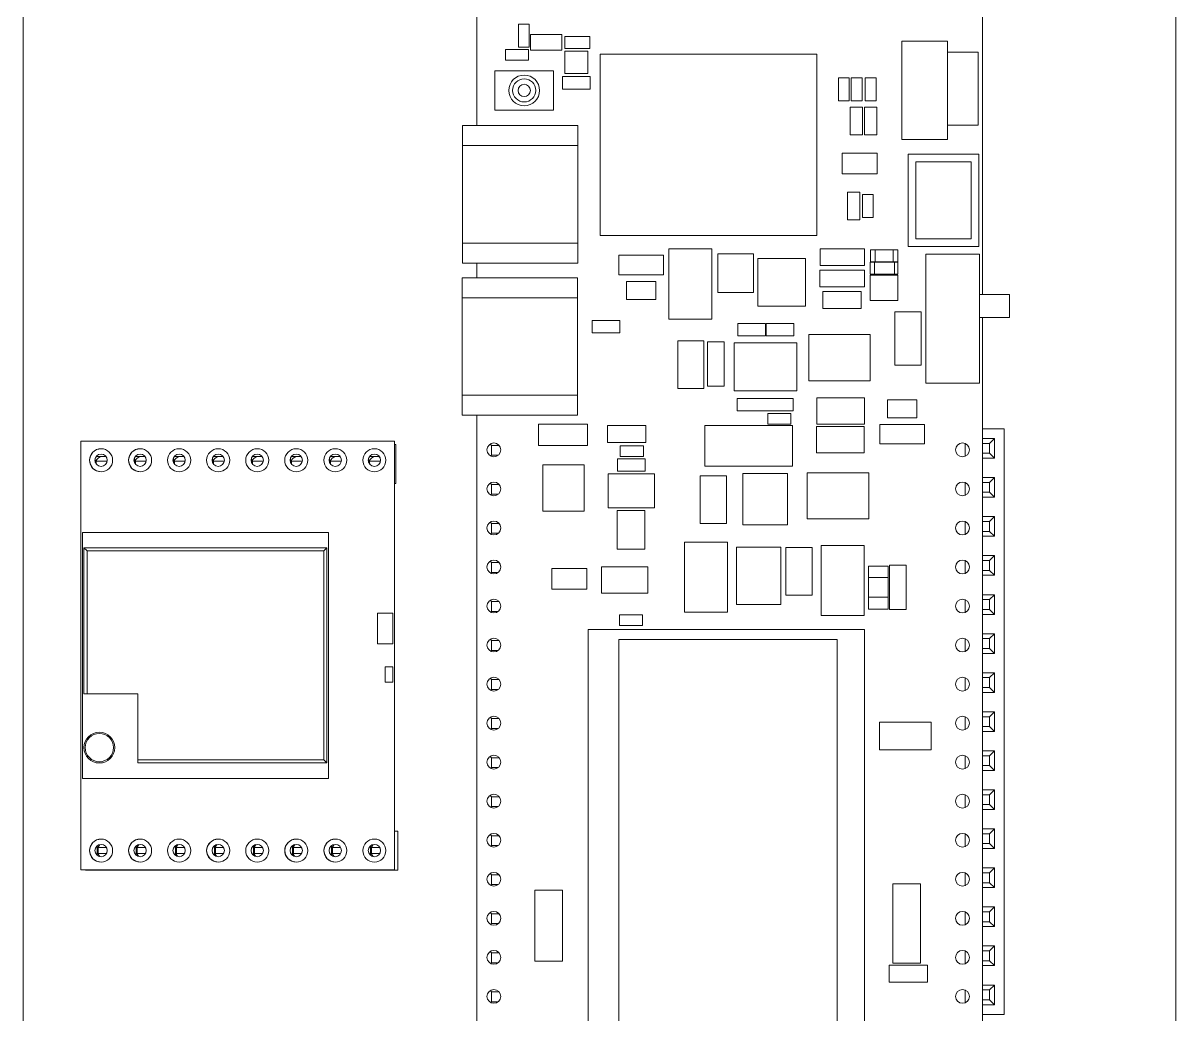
# Model space of a CAD drawing. Header units: millimetres. Extents: x 6 to 81, y 4 to 160.
# Drawn here: x 6.5 to 81.5, y 37.2 to 101.7 of the extents above; entities that cross this region are included whole.
import ezdxf

# ---------------------------------------------------------------- set-up
doc = ezdxf.new("R2010")
doc.units = ezdxf.units.MM

msp = doc.modelspace()

# ---------------------------------------------------------------- linework, layer by layer
at = {"color": 7, "linetype": 'Continuous', "lineweight": 15}
for p, q in [((6.483, 16.023), (6.483, 149.023)), ((81.483, 149.023), (81.483, 16.023)), ((35.997, 95.063), (35.997, 139.61)), ((68.89, 139.61), (68.89, 84.073)), ((38.717, 101.655), (39.417, 101.655)), ((38.717, 100.155), (38.717, 101.655)), ((39.417, 101.655), (39.417, 100.155)), ((39.496, 100.975), (41.528, 100.975)), ((39.496, 100.975), (39.496, 99.957)), ((41.528, 100.975), (41.528, 99.957)), ((41.731, 100.861), (43.346, 100.861)), ((41.731, 100.061), (41.731, 100.861)), ((43.346, 100.861), (43.346, 100.061)), ((63.642, 94.153), (63.642, 100.553)), ((63.642, 100.553), (66.631, 100.553)), ((66.631, 99.822), (66.631, 100.553)), ((37.867, 100.009), (37.868, 99.309)), ((37.867, 100.009), (39.368, 100.009)), ((39.417, 100.155), (38.717, 100.155)), ((39.368, 100.009), (39.368, 99.309)), ((41.528, 99.957), (39.496, 99.957)), ((41.719, 98.44), (41.718, 99.902)), ((41.718, 99.902), (43.218, 99.902)), ((43.346, 100.061), (41.731, 100.061)), ((43.218, 99.902), (43.218, 98.44)), ((66.62, 99.822), (68.62, 99.822)), ((66.62, 99.822), (66.62, 95.072)), ((68.62, 99.822), (68.62, 95.072)), ((39.368, 99.309), (37.868, 99.309)), ((44.016, 87.904), (44.016, 99.704)), ((44.016, 99.704), (58.113, 99.704)), ((58.113, 99.704), (58.113, 87.904)), ((37.179, 96.059), (37.179, 98.624)), ((37.179, 98.624), (40.989, 98.624)), ((40.989, 98.624), (40.989, 96.059)), ((41.568, 98.252), (41.568, 97.435)), ((41.568, 98.252), (43.368, 98.252)), ((43.218, 98.44), (41.719, 98.44)), ((43.368, 98.252), (43.368, 97.435)), ((60.222, 98.172), (59.523, 98.172)), ((59.523, 96.671), (59.523, 98.172)), ((60.222, 98.172), (60.222, 96.671)), ((61.061, 98.162), (60.361, 98.162)), ((60.361, 96.662), (60.361, 98.162)), ((61.061, 98.162), (61.061, 96.662)), ((61.275, 96.662), (61.275, 98.162)), ((61.975, 98.162), (61.275, 98.162)), ((61.975, 98.162), (61.975, 96.662)), ((43.368, 97.435), (41.568, 97.435)), ((40.989, 96.059), (37.179, 96.059)), ((60.222, 96.671), (59.523, 96.671)), ((60.29, 94.459), (60.29, 96.259)), ((61.09, 96.259), (60.29, 96.259)), ((61.061, 96.662), (60.361, 96.662)), ((61.09, 96.259), (61.09, 94.459)), ((61.23, 94.459), (61.23, 96.259)), ((62.03, 96.259), (61.23, 96.259)), ((61.975, 96.662), (61.275, 96.662)), ((62.03, 96.259), (62.03, 94.459)), ((42.577, 95.063), (35.077, 95.063)), ((35.077, 86.113), (35.077, 95.063)), ((42.577, 86.113), (42.577, 95.063)), ((68.62, 95.072), (66.62, 95.072)), ((66.631, 95.072), (66.631, 94.153)), ((35.077, 93.763), (42.577, 93.763)), ((61.09, 94.459), (60.29, 94.459)), ((62.03, 94.459), (61.23, 94.459)), ((66.631, 94.153), (63.642, 94.153)), ((59.76, 91.906), (59.76, 93.252)), ((59.76, 93.252), (62.046, 93.252)), ((62.046, 93.252), (62.046, 91.906)), ((64.058, 87.188), (64.058, 93.188)), ((64.058, 93.188), (68.658, 93.188)), ((68.658, 93.188), (68.658, 87.188)), ((64.558, 92.688), (68.158, 92.688)), ((64.558, 87.688), (64.558, 92.688)), ((68.158, 92.688), (68.158, 87.688)), ((62.046, 91.906), (59.76, 91.906)), ((60.116, 88.915), (60.116, 90.715)), ((60.916, 90.715), (60.116, 90.715)), ((60.916, 90.715), (60.916, 88.915)), ((61.795, 90.565), (61.095, 90.565)), ((61.095, 89.064), (61.095, 90.565)), ((61.795, 90.565), (61.795, 89.064)), ((60.916, 88.915), (60.116, 88.915)), ((61.795, 89.064), (61.095, 89.064)), ((58.113, 87.904), (44.016, 87.904)), ((35.077, 87.413), (42.577, 87.413)), ((48.5, 82.46), (48.5, 87.032)), ((48.5, 87.032), (51.294, 87.032)), ((51.294, 87.032), (51.294, 82.46)), ((58.336, 87.036), (58.336, 85.956)), ((58.336, 87.036), (61.232, 87.036)), ((61.232, 87.036), (61.232, 85.956)), ((68.658, 87.188), (64.058, 87.188)), ((68.158, 87.688), (64.558, 87.688)), ((45.23, 86.613), (45.23, 85.343)), ((45.23, 86.613), (48.151, 86.613)), ((48.151, 86.613), (48.151, 85.343)), ((51.681, 84.2), (51.681, 86.711)), ((51.681, 86.711), (54.012, 86.711)), ((54.012, 86.711), (54.012, 84.2)), ((54.284, 86.398), (57.384, 86.398)), ((54.284, 83.298), (54.284, 86.398)), ((57.384, 86.398), (57.384, 83.298)), ((61.605, 86.973), (63.401, 86.973)), ((61.605, 86.189), (61.605, 86.973)), ((61.923, 86.189), (61.923, 86.973)), ((63.092, 86.189), (63.092, 86.973)), ((63.401, 86.973), (63.401, 86.189)), ((65.209, 86.681), (68.705, 86.681)), ((65.209, 78.299), (65.209, 86.681)), ((68.705, 86.681), (68.705, 78.299)), ((42.577, 86.113), (35.077, 86.113)), ((35.997, 85.157), (35.997, 86.113)), ((58.327, 85.641), (61.222, 85.641)), ((58.327, 85.641), (58.327, 84.561)), ((61.232, 85.956), (58.336, 85.956)), ((61.222, 85.641), (61.222, 84.561)), ((61.593, 86.165), (63.39, 86.165)), ((61.593, 85.382), (61.593, 86.165)), ((63.401, 86.189), (61.605, 86.189)), ((61.864, 85.382), (61.864, 86.165)), ((63.18, 85.382), (63.18, 86.165)), ((63.39, 86.165), (63.39, 85.382)), ((35.052, 76.207), (35.052, 85.157)), ((42.552, 85.157), (35.052, 85.157)), ((42.552, 76.207), (42.552, 85.157)), ((48.151, 85.343), (45.23, 85.343)), ((45.738, 84.911), (45.738, 83.743)), ((45.738, 84.911), (47.643, 84.911)), ((47.643, 84.911), (47.643, 83.743)), ((61.588, 85.326), (63.391, 85.326)), ((61.588, 85.326), (61.588, 83.679)), ((63.39, 85.382), (61.593, 85.382)), ((63.391, 85.326), (63.391, 83.679)), ((54.012, 84.2), (51.681, 84.2)), ((61.222, 84.561), (58.327, 84.561)), ((58.504, 84.252), (61.004, 84.252)), ((58.504, 84.252), (58.504, 83.152)), ((61.004, 84.252), (61.004, 83.152)), ((68.705, 84.073), (70.655, 84.073)), ((70.655, 84.073), (70.655, 82.573)), ((35.052, 83.857), (42.552, 83.857)), ((47.643, 83.743), (45.738, 83.743)), ((57.384, 83.298), (54.284, 83.298)), ((63.391, 83.679), (61.588, 83.679)), ((61.004, 83.152), (58.504, 83.152)), ((63.198, 79.461), (63.198, 82.941)), ((63.198, 82.941), (64.898, 82.941)), ((64.898, 82.941), (64.898, 79.461)), ((70.655, 82.573), (68.705, 82.573)), ((68.89, 82.573), (68.89, 33.139)), ((43.515, 82.369), (43.515, 81.569)), ((43.515, 82.369), (45.315, 82.369)), ((45.315, 82.369), (45.315, 81.569)), ((51.294, 82.46), (48.5, 82.46)), ((52.972, 82.167), (54.772, 82.167)), ((52.972, 82.167), (52.972, 81.367)), ((54.772, 82.167), (54.772, 81.367)), ((54.829, 81.371), (54.829, 82.171)), ((54.829, 82.171), (56.629, 82.171)), ((56.629, 82.171), (56.629, 81.371)), ((45.315, 81.569), (43.515, 81.569)), ((49.075, 77.942), (49.075, 81.042)), ((50.775, 81.042), (49.075, 81.042)), ((50.775, 81.042), (50.775, 77.942)), ((54.772, 81.367), (52.972, 81.367)), ((56.629, 81.371), (54.829, 81.371)), ((57.594, 81.456), (61.594, 81.456)), ((57.594, 78.456), (57.594, 81.456)), ((61.594, 81.456), (61.594, 78.456)), ((51.005, 80.988), (52.085, 80.988)), ((51.005, 78.092), (51.005, 80.988)), ((52.085, 80.988), (52.085, 78.092)), ((52.748, 77.785), (52.748, 80.926)), ((52.748, 80.926), (56.829, 80.926)), ((56.829, 80.926), (56.829, 77.785)), ((64.898, 79.461), (63.198, 79.461)), ((52.085, 78.092), (51.005, 78.092)), ((61.594, 78.456), (57.594, 78.456)), ((68.705, 78.299), (65.209, 78.299)), ((35.052, 77.507), (42.552, 77.507)), ((50.775, 77.942), (49.075, 77.942)), ((56.829, 77.785), (52.748, 77.785)), ((52.949, 77.304), (52.949, 76.5)), ((52.949, 77.304), (56.571, 77.304)), ((56.571, 77.304), (56.571, 76.5)), ((58.117, 75.629), (58.117, 77.329)), ((58.117, 77.329), (61.217, 77.329)), ((61.217, 77.329), (61.217, 75.629)), ((56.571, 76.5), (52.949, 76.5)), ((62.723, 77.208), (64.628, 77.208)), ((62.723, 77.208), (62.723, 76.04)), ((64.628, 77.208), (64.628, 76.04)), ((35.052, 76.207), (42.552, 76.207)), ((35.997, 33.12), (35.997, 76.207)), ((54.923, 76.316), (54.923, 75.617)), ((54.923, 76.316), (56.423, 76.316)), ((56.423, 76.316), (56.423, 75.617)), ((64.628, 76.04), (62.723, 76.04)), ((40.023, 75.633), (43.203, 75.633)), ((40.023, 75.633), (40.023, 74.233)), ((43.203, 75.633), (43.203, 74.233)), ((44.496, 75.538), (44.496, 74.438)), ((44.496, 75.538), (46.996, 75.538)), ((46.996, 75.538), (46.996, 74.438)), ((50.838, 75.547), (56.545, 75.547)), ((50.838, 72.889), (50.838, 75.547)), ((56.423, 75.617), (54.923, 75.617)), ((56.545, 75.547), (56.545, 72.889)), ((58.107, 75.469), (58.107, 73.769)), ((58.107, 75.469), (61.207, 75.469)), ((61.217, 75.629), (58.117, 75.629)), ((61.207, 75.469), (61.207, 73.769)), ((62.215, 75.608), (62.215, 74.338)), ((62.215, 75.608), (65.136, 75.608)), ((65.136, 75.608), (65.136, 74.338)), ((70.301, 75.321), (68.89, 75.321)), ((70.301, 37.221), (70.301, 75.321)), ((10.247, 46.629), (10.247, 74.529)), ((30.647, 74.529), (10.247, 74.529)), ((30.647, 46.629), (30.647, 74.529)), ((30.734, 74.295), (30.647, 74.295)), ((30.734, 74.295), (30.734, 71.755)), ((36.961, 74.244), (36.874, 74.331)), ((46.996, 74.438), (44.496, 74.438)), ((65.136, 74.338), (62.215, 74.338)), ((67.761, 74.369), (67.761, 73.533)), ((68.89, 74.691), (69.671, 74.691)), ((69.351, 74.371), (68.89, 74.371)), ((69.351, 74.371), (69.671, 74.691)), ((69.351, 73.731), (69.351, 74.371)), ((69.671, 74.691), (69.671, 73.411)), ((11.242, 73.525), (11.872, 73.525)), ((13.782, 73.525), (14.412, 73.525)), ((16.322, 73.525), (16.952, 73.525)), ((18.862, 73.525), (19.492, 73.525)), ((21.402, 73.525), (22.032, 73.525)), ((23.942, 73.525), (24.572, 73.525)), ((26.482, 73.525), (27.112, 73.525)), ((29.022, 73.525), (29.652, 73.525)), ((36.961, 73.604), (36.908, 73.551)), ((36.961, 74.244), (36.961, 73.604)), ((37.456, 74.244), (36.961, 74.244)), ((36.961, 73.604), (37.401, 73.604)), ((43.203, 74.233), (40.023, 74.233)), ((45.336, 74.226), (46.836, 74.226)), ((45.336, 74.226), (45.336, 73.527)), ((46.836, 73.527), (45.336, 73.527)), ((46.836, 74.226), (46.836, 73.527)), ((61.207, 73.769), (58.107, 73.769)), ((68.89, 73.731), (69.351, 73.731)), ((69.671, 73.411), (69.351, 73.731)), ((11.184, 73.135), (11.184, 73.423)), ((11.184, 73.225), (11.953, 73.225)), ((11.248, 73.025), (11.248, 73.225)), ((13.724, 73.135), (13.724, 73.423)), ((13.724, 73.225), (14.493, 73.225)), ((13.788, 73.025), (13.788, 73.225)), ((16.264, 73.135), (16.264, 73.423)), ((16.264, 73.225), (17.033, 73.225)), ((16.328, 73.025), (16.328, 73.225)), ((18.804, 73.135), (18.804, 73.423)), ((18.804, 73.225), (19.573, 73.225)), ((18.868, 73.025), (18.868, 73.225)), ((21.344, 73.135), (21.344, 73.423)), ((21.344, 73.225), (22.113, 73.225)), ((21.408, 73.025), (21.408, 73.225)), ((23.884, 73.135), (23.884, 73.423)), ((23.884, 73.225), (24.653, 73.225)), ((23.948, 73.025), (23.948, 73.225)), ((26.424, 73.135), (26.424, 73.423)), ((26.424, 73.225), (27.193, 73.225)), ((26.488, 73.025), (26.488, 73.225)), ((28.964, 73.135), (28.964, 73.423)), ((28.964, 73.225), (29.733, 73.225)), ((29.028, 73.025), (29.028, 73.225)), ((40.289, 69.957), (40.289, 72.986)), ((40.289, 72.986), (42.976, 72.986)), ((42.976, 72.986), (42.976, 69.957)), ((45.16, 73.367), (45.16, 72.567)), ((45.16, 73.367), (46.96, 73.367)), ((46.96, 73.367), (46.96, 72.567)), ((56.545, 72.889), (50.838, 72.889)), ((69.671, 73.411), (68.89, 73.411)), ((44.551, 72.388), (47.551, 72.388)), ((44.551, 70.188), (44.551, 72.388)), ((46.96, 72.567), (45.16, 72.567)), ((47.551, 72.388), (47.551, 70.188)), ((50.536, 69.168), (50.536, 72.268)), ((52.236, 72.268), (50.536, 72.268)), ((52.236, 72.268), (52.236, 69.168)), ((53.31, 69.07), (53.31, 72.426)), ((53.31, 72.426), (56.208, 72.426)), ((56.208, 72.426), (56.208, 69.07)), ((57.5, 69.463), (57.5, 72.463)), ((57.5, 72.463), (61.5, 72.463)), ((61.5, 72.463), (61.5, 69.463)), ((68.89, 72.151), (69.671, 72.151)), ((69.351, 71.831), (69.671, 72.151)), ((69.671, 72.151), (69.671, 70.871)), ((30.734, 71.755), (30.647, 71.755)), ((36.961, 71.704), (36.874, 71.791)), ((36.961, 71.704), (36.961, 71.064)), ((37.456, 71.704), (36.961, 71.704)), ((67.761, 71.829), (67.761, 70.993)), ((69.351, 71.831), (68.89, 71.831)), ((69.351, 71.191), (69.351, 71.831)), ((36.961, 71.064), (36.908, 71.011)), ((36.961, 71.064), (37.401, 71.064)), ((68.89, 71.191), (69.351, 71.191)), ((69.671, 70.871), (68.89, 70.871)), ((69.671, 70.871), (69.351, 71.191)), ((42.976, 69.957), (40.289, 69.957)), ((47.551, 70.188), (44.551, 70.188)), ((45.134, 70.012), (46.931, 70.012)), ((45.134, 67.489), (45.134, 70.012)), ((46.931, 70.012), (46.931, 67.489)), ((36.961, 69.164), (36.874, 69.251)), ((37.456, 69.164), (36.961, 69.164)), ((36.961, 69.164), (36.961, 68.524)), ((52.236, 69.168), (50.536, 69.168)), ((56.208, 69.07), (53.31, 69.07)), ((61.5, 69.463), (57.5, 69.463)), ((67.761, 69.289), (67.761, 68.453)), ((68.89, 69.611), (69.671, 69.611)), ((69.351, 69.291), (68.89, 69.291)), ((69.351, 69.291), (69.671, 69.611)), ((69.351, 68.651), (69.351, 69.291)), ((69.671, 69.611), (69.671, 68.331)), ((26.347, 68.579), (10.347, 68.579)), ((10.347, 68.579), (10.347, 52.579)), ((26.347, 52.579), (26.347, 68.579)), ((36.961, 68.524), (36.908, 68.471)), ((36.961, 68.524), (37.401, 68.524)), ((68.89, 68.651), (69.351, 68.651)), ((69.671, 68.331), (68.89, 68.331)), ((69.671, 68.331), (69.351, 68.651)), ((26.247, 67.579), (10.447, 67.579)), ((10.647, 67.379), (10.447, 67.579)), ((10.447, 58.079), (10.447, 67.579)), ((26.247, 67.579), (26.047, 67.379)), ((26.247, 53.579), (26.247, 67.579)), ((49.509, 67.957), (52.303, 67.957)), ((49.509, 63.385), (49.509, 67.957)), ((52.303, 67.957), (52.303, 63.385)), ((52.888, 63.897), (52.888, 67.621)), ((52.888, 67.621), (55.786, 67.621)), ((55.786, 67.621), (55.786, 63.897)), ((56.109, 64.506), (56.109, 67.606)), ((57.809, 67.606), (56.109, 67.606)), ((57.809, 67.606), (57.809, 64.506)), ((58.408, 63.168), (58.408, 67.74)), ((58.408, 67.74), (61.202, 67.74)), ((61.202, 67.74), (61.202, 63.168)), ((10.647, 67.379), (26.047, 67.379)), ((10.647, 58.079), (10.647, 67.379)), ((26.047, 67.379), (26.047, 53.779)), ((46.931, 67.489), (45.134, 67.489)), ((68.89, 67.071), (69.671, 67.071)), ((69.351, 66.751), (68.89, 66.751)), ((69.351, 66.751), (69.671, 67.071)), ((69.351, 66.111), (69.351, 66.751)), ((69.671, 67.071), (69.671, 65.791)), ((36.961, 66.624), (36.874, 66.711)), ((36.961, 66.624), (36.961, 65.984)), ((37.456, 66.624), (36.961, 66.624)), ((40.873, 66.229), (43.159, 66.229)), ((40.873, 66.229), (40.873, 64.883)), ((43.159, 66.229), (43.159, 64.883)), ((44.113, 66.348), (44.113, 64.622)), ((44.113, 66.348), (47.129, 66.348)), ((47.129, 66.348), (47.129, 64.622)), ((61.475, 63.593), (61.475, 66.387)), ((61.475, 66.387), (62.77, 66.387)), ((62.77, 66.387), (62.77, 63.593)), ((62.85, 63.559), (62.85, 66.455)), ((62.85, 66.455), (63.93, 66.455)), ((63.93, 66.455), (63.93, 63.559)), ((67.761, 66.749), (67.761, 65.913)), ((68.89, 66.111), (69.351, 66.111)), ((69.671, 65.791), (69.351, 66.111)), ((36.961, 65.984), (36.908, 65.931)), ((36.961, 65.984), (37.401, 65.984)), ((61.475, 65.657), (62.77, 65.657)), ((69.671, 65.791), (68.89, 65.791)), ((43.159, 64.883), (40.873, 64.883)), ((47.129, 64.622), (44.113, 64.622)), ((57.809, 64.506), (56.109, 64.506)), ((68.89, 64.531), (69.671, 64.531)), ((69.351, 64.211), (69.671, 64.531)), ((69.671, 64.531), (69.671, 63.251)), ((36.961, 64.084), (36.874, 64.171)), ((36.961, 64.084), (36.961, 63.444)), ((37.456, 64.084), (36.961, 64.084)), ((55.786, 63.897), (52.888, 63.897)), ((61.475, 64.361), (62.77, 64.361)), ((67.761, 64.209), (67.761, 63.373)), ((69.351, 64.211), (68.89, 64.211)), ((69.351, 63.571), (69.351, 64.211)), ((29.547, 63.329), (29.547, 61.329)), ((30.547, 63.329), (29.547, 63.329)), ((30.547, 61.329), (30.547, 63.329)), ((36.961, 63.444), (36.908, 63.391)), ((36.961, 63.444), (37.401, 63.444)), ((45.284, 63.23), (45.284, 62.53)), ((45.284, 63.23), (46.785, 63.23)), ((46.785, 63.23), (46.785, 62.53)), ((52.303, 63.385), (49.509, 63.385)), ((61.202, 63.168), (58.408, 63.168)), ((62.77, 63.593), (61.475, 63.593)), ((63.93, 63.559), (62.85, 63.559)), ((68.89, 63.571), (69.351, 63.571)), ((69.671, 63.251), (68.89, 63.251)), ((69.671, 63.251), (69.351, 63.571)), ((43.236, 31.078), (43.236, 62.267)), ((43.236, 62.267), (61.233, 62.267)), ((46.785, 62.53), (45.284, 62.53)), ((61.233, 62.267), (61.233, 31.078)), ((36.961, 61.544), (36.874, 61.631)), ((36.961, 61.544), (36.961, 60.904)), ((37.456, 61.544), (36.961, 61.544)), ((45.231, 36.36), (45.231, 61.607)), ((45.231, 61.607), (59.455, 61.607)), ((59.455, 61.607), (59.455, 32.86)), ((67.761, 61.669), (67.761, 60.833)), ((68.89, 61.991), (69.671, 61.991)), ((69.351, 61.671), (68.89, 61.671)), ((69.351, 61.671), (69.671, 61.991)), ((69.351, 61.031), (69.351, 61.671)), ((69.671, 61.991), (69.671, 60.711)), ((29.547, 61.329), (30.547, 61.329)), ((36.961, 60.904), (36.908, 60.851)), ((36.961, 60.904), (37.401, 60.904)), ((68.89, 61.031), (69.351, 61.031)), ((69.671, 60.711), (69.351, 61.031)), ((69.671, 60.711), (68.89, 60.711)), ((30.047, 59.829), (30.047, 58.829)), ((30.547, 59.829), (30.047, 59.829)), ((30.547, 58.829), (30.547, 59.829)), ((68.89, 59.451), (69.671, 59.451)), ((69.351, 59.131), (69.671, 59.451)), ((69.671, 59.451), (69.671, 58.171)), ((30.047, 58.829), (30.547, 58.829)), ((36.961, 59.004), (36.874, 59.091)), ((37.456, 59.004), (36.961, 59.004)), ((36.961, 59.004), (36.961, 58.364)), ((67.761, 59.129), (67.761, 58.293)), ((69.351, 59.131), (68.89, 59.131)), ((69.351, 58.491), (69.351, 59.131)), ((10.447, 58.079), (13.947, 58.079)), ((13.947, 53.579), (13.947, 58.079)), ((36.961, 58.364), (36.908, 58.311)), ((36.961, 58.364), (37.401, 58.364)), ((68.89, 58.491), (69.351, 58.491)), ((69.671, 58.171), (68.89, 58.171)), ((69.671, 58.171), (69.351, 58.491)), ((36.961, 56.464), (36.874, 56.551)), ((36.961, 56.464), (36.961, 55.824)), ((37.456, 56.464), (36.961, 56.464)), ((67.761, 56.589), (67.761, 55.753)), ((68.89, 56.911), (69.671, 56.911)), ((69.351, 56.591), (68.89, 56.591)), ((69.351, 56.591), (69.671, 56.911)), ((69.351, 55.951), (69.351, 56.591)), ((69.671, 56.911), (69.671, 55.631)), ((11.447, 55.579), (11.447, 55.579)), ((36.961, 55.824), (36.908, 55.771)), ((36.961, 55.824), (37.401, 55.824)), ((62.189, 54.438), (62.189, 56.241)), ((62.189, 56.241), (65.569, 56.241)), ((65.569, 56.241), (65.569, 54.438)), ((68.89, 55.951), (69.351, 55.951)), ((69.671, 55.631), (68.89, 55.631)), ((69.671, 55.631), (69.351, 55.951)), ((36.961, 53.924), (36.874, 54.011)), ((65.569, 54.438), (62.189, 54.438)), ((67.761, 54.049), (67.761, 53.213)), ((68.89, 54.371), (69.671, 54.371)), ((69.351, 54.051), (68.89, 54.051)), ((69.351, 54.051), (69.671, 54.371)), ((69.351, 53.411), (69.351, 54.051)), ((69.671, 54.371), (69.671, 53.091)), ((11.447, 53.579), (11.447, 53.579)), ((26.047, 53.779), (13.947, 53.779)), ((13.947, 53.579), (26.247, 53.579)), ((26.247, 53.579), (26.047, 53.779)), ((36.961, 53.284), (36.908, 53.231)), ((36.961, 53.924), (36.961, 53.284)), ((37.456, 53.924), (36.961, 53.924)), ((36.961, 53.284), (37.401, 53.284)), ((68.89, 53.411), (69.351, 53.411)), ((69.671, 53.091), (69.351, 53.411)), ((10.347, 52.579), (26.347, 52.579)), ((69.671, 53.091), (68.89, 53.091)), ((68.89, 51.831), (69.671, 51.831)), ((69.351, 51.511), (69.671, 51.831)), ((69.671, 51.831), (69.671, 50.551)), ((36.961, 51.384), (36.874, 51.471)), ((37.456, 51.384), (36.961, 51.384)), ((36.961, 51.384), (36.961, 50.744)), ((67.761, 51.509), (67.761, 50.673)), ((69.351, 51.511), (68.89, 51.511)), ((69.351, 50.871), (69.351, 51.511)), ((36.961, 50.744), (36.908, 50.691)), ((36.961, 50.744), (37.401, 50.744)), ((68.89, 50.871), (69.351, 50.871)), ((69.671, 50.551), (68.89, 50.551)), ((69.671, 50.551), (69.351, 50.871)), ((30.861, 49.149), (30.647, 49.149)), ((30.861, 49.149), (30.861, 46.609)), ((36.961, 48.844), (36.874, 48.931)), ((37.456, 48.844), (36.961, 48.844)), ((36.961, 48.844), (36.961, 48.204)), ((67.761, 48.969), (67.761, 48.133)), ((68.89, 49.291), (69.671, 49.291)), ((69.351, 48.971), (68.89, 48.971)), ((69.351, 48.971), (69.671, 49.291)), ((69.351, 48.331), (69.351, 48.971)), ((69.671, 49.291), (69.671, 48.011)), ((11.311, 47.564), (11.311, 48.194)), ((11.311, 48.079), (11.903, 48.079)), ((11.375, 47.679), (11.375, 48.079)), ((13.851, 47.564), (13.851, 48.194)), ((13.851, 48.079), (14.443, 48.079)), ((13.915, 47.679), (13.915, 48.079)), ((16.391, 47.564), (16.391, 48.194)), ((16.391, 48.079), (16.983, 48.079)), ((16.455, 47.679), (16.455, 48.079)), ((18.931, 47.564), (18.931, 48.194)), ((18.931, 48.079), (19.523, 48.079)), ((18.995, 47.679), (18.995, 48.079)), ((21.471, 47.564), (21.471, 48.194)), ((21.471, 48.079), (22.063, 48.079)), ((21.535, 47.679), (21.535, 48.079)), ((24.011, 47.564), (24.011, 48.194)), ((24.011, 48.079), (24.603, 48.079)), ((24.075, 47.679), (24.075, 48.079)), ((26.551, 47.564), (26.551, 48.194)), ((26.551, 48.079), (27.143, 48.079)), ((26.615, 47.679), (26.615, 48.079)), ((29.091, 47.564), (29.091, 48.194)), ((29.091, 48.079), (29.683, 48.079)), ((29.155, 47.679), (29.155, 48.079)), ((36.961, 48.204), (36.908, 48.151)), ((36.961, 48.204), (37.401, 48.204)), ((68.89, 48.331), (69.351, 48.331)), ((69.671, 48.011), (68.89, 48.011)), ((69.671, 48.011), (69.351, 48.331)), ((11.903, 47.679), (11.311, 47.679)), ((14.443, 47.679), (13.851, 47.679)), ((16.983, 47.679), (16.391, 47.679)), ((19.523, 47.679), (18.931, 47.679)), ((22.063, 47.679), (21.471, 47.679)), ((24.603, 47.679), (24.011, 47.679)), ((27.143, 47.679), (26.551, 47.679)), ((29.683, 47.679), (29.091, 47.679)), ((10.247, 46.629), (30.647, 46.629)), ((10.541, 46.629), (10.541, 46.609)), ((30.861, 46.609), (10.541, 46.609)), ((13.081, 46.629), (13.081, 46.609)), ((15.621, 46.629), (15.621, 46.609)), ((18.161, 46.629), (18.161, 46.609)), ((20.701, 46.629), (20.701, 46.609)), ((23.241, 46.629), (23.241, 46.609)), ((25.781, 46.629), (25.781, 46.609)), ((28.321, 46.629), (28.321, 46.609)), ((68.89, 46.751), (69.671, 46.751)), ((69.351, 46.431), (69.671, 46.751)), ((69.671, 46.751), (69.671, 45.471)), ((36.961, 46.304), (36.874, 46.391)), ((36.961, 46.304), (36.961, 45.664)), ((37.456, 46.304), (36.961, 46.304)), ((67.761, 46.429), (67.761, 45.593)), ((69.351, 46.431), (68.89, 46.431)), ((68.89, 45.791), (69.351, 45.791)), ((69.351, 45.791), (69.351, 46.431)), ((69.671, 45.471), (69.351, 45.791)), ((36.961, 45.664), (36.908, 45.611)), ((36.961, 45.664), (37.401, 45.664)), ((39.772, 45.302), (41.572, 45.302)), ((39.772, 40.692), (39.772, 45.302)), ((41.572, 45.302), (41.572, 40.692)), ((63.056, 45.714), (64.856, 45.714)), ((63.056, 40.554), (63.056, 45.714)), ((64.856, 45.714), (64.856, 40.554)), ((69.671, 45.471), (68.89, 45.471)), ((36.961, 43.764), (36.874, 43.851)), ((37.456, 43.764), (36.961, 43.764)), ((36.961, 43.764), (36.961, 43.124)), ((67.761, 43.889), (67.761, 43.053)), ((68.89, 44.211), (69.671, 44.211)), ((69.351, 43.891), (68.89, 43.891)), ((69.351, 43.891), (69.671, 44.211)), ((69.351, 43.251), (69.351, 43.891)), ((69.671, 44.211), (69.671, 42.931)), ((36.961, 43.124), (36.908, 43.071)), ((36.961, 43.124), (37.401, 43.124)), ((68.89, 43.251), (69.351, 43.251)), ((69.671, 42.931), (68.89, 42.931)), ((69.671, 42.931), (69.351, 43.251)), ((36.961, 41.224), (36.874, 41.311)), ((67.761, 41.349), (67.761, 40.513)), ((68.89, 41.671), (69.671, 41.671)), ((69.351, 41.351), (68.89, 41.351)), ((69.351, 41.351), (69.671, 41.671)), ((69.351, 40.711), (69.351, 41.351)), ((69.671, 41.671), (69.671, 40.391)), ((36.961, 40.584), (36.908, 40.531)), ((36.961, 41.224), (36.961, 40.584)), ((37.456, 41.224), (36.961, 41.224)), ((36.961, 40.584), (37.401, 40.584)), ((41.572, 40.692), (39.772, 40.692)), ((64.856, 40.554), (63.056, 40.554)), ((68.89, 40.711), (69.351, 40.711)), ((69.671, 40.391), (69.351, 40.711)), ((62.826, 39.323), (62.826, 40.423)), ((62.826, 40.423), (65.326, 40.423)), ((65.326, 40.423), (65.326, 39.323)), ((69.671, 40.391), (68.89, 40.391)), ((65.326, 39.323), (62.826, 39.323)), ((68.89, 39.131), (69.671, 39.131)), ((69.351, 38.811), (69.671, 39.131)), ((69.671, 39.131), (69.671, 37.851)), ((36.961, 38.684), (36.874, 38.771)), ((37.456, 38.684), (36.961, 38.684)), ((36.961, 38.684), (36.961, 38.044)), ((67.761, 38.809), (67.761, 37.973)), ((69.351, 38.811), (68.89, 38.811)), ((69.351, 38.171), (69.351, 38.811)), ((36.961, 38.044), (36.908, 37.991)), ((36.961, 38.044), (37.401, 38.044)), ((68.89, 38.171), (69.351, 38.171)), ((69.671, 37.851), (68.89, 37.851)), ((69.671, 37.851), (69.351, 38.171)), ((68.89, 37.221), (70.301, 37.221))]:
    msp.add_line(p, q, dxfattribs=at)
at = {"color": 7, "linetype": 'Continuous', "lineweight": 15, "flags": 128}
for points in [[(11.557, 74.029), (11.27, 73.972), (11.027, 73.809), (10.864, 73.566), (10.807, 73.279), (10.864, 72.992), (11.027, 72.749), (11.27, 72.586), (11.557, 72.529), (11.557, 72.529)], [(11.784, 73.525), (11.879, 73.496), (11.898, 73.488)], [(14.097, 74.029), (13.81, 73.972), (13.567, 73.809), (13.404, 73.566), (13.347, 73.279), (13.404, 72.992), (13.567, 72.749), (13.81, 72.586), (14.097, 72.529), (14.097, 72.529)], [(14.324, 73.525), (14.419, 73.496), (14.438, 73.488)], [(16.864, 73.525), (16.959, 73.496), (16.978, 73.488)], [(19.404, 73.525), (19.499, 73.496), (19.518, 73.488)], [(21.944, 73.525), (22.039, 73.496), (22.058, 73.488)], [(24.484, 73.525), (24.579, 73.496), (24.598, 73.488)], [(27.024, 73.525), (27.119, 73.496), (27.138, 73.488)], [(29.564, 73.525), (29.659, 73.496), (29.678, 73.488)], [(11.557, 48.629), (11.27, 48.572), (11.027, 48.409), (10.864, 48.166), (10.807, 47.879), (10.864, 47.592), (11.027, 47.349), (11.27, 47.186), (11.557, 47.129), (11.557, 47.129)], [(11.342, 48.079), (11.45, 48.24), (11.487, 48.273)], [(14.097, 48.629), (13.81, 48.572), (13.567, 48.409), (13.404, 48.166), (13.347, 47.879), (13.404, 47.592), (13.567, 47.349), (13.81, 47.186), (14.097, 47.129), (14.097, 47.129)], [(13.882, 48.079), (13.99, 48.24), (14.027, 48.273)], [(16.422, 48.079), (16.53, 48.24), (16.567, 48.273)], [(19.177, 48.629), (18.89, 48.572), (18.647, 48.409), (18.484, 48.166), (18.427, 47.879), (18.484, 47.592), (18.647, 47.349), (18.89, 47.186), (19.177, 47.129), (19.177, 47.129)], [(18.962, 48.079), (19.07, 48.24), (19.107, 48.273)], [(21.502, 48.079), (21.61, 48.24), (21.647, 48.273)], [(24.257, 48.629), (23.97, 48.572), (23.727, 48.409), (23.564, 48.166), (23.507, 47.879), (23.564, 47.592), (23.727, 47.349), (23.97, 47.186), (24.257, 47.129), (24.257, 47.129)], [(24.042, 48.079), (24.15, 48.24), (24.187, 48.273)], [(26.797, 48.629), (26.51, 48.572), (26.267, 48.409), (26.104, 48.166), (26.047, 47.879), (26.104, 47.592), (26.267, 47.349), (26.51, 47.186), (26.797, 47.129), (26.797, 47.129)], [(26.582, 48.079), (26.69, 48.24), (26.727, 48.273)], [(29.122, 48.079), (29.23, 48.24), (29.267, 48.273)], [(11.487, 47.485), (11.45, 47.518), (11.342, 47.679)], [(14.027, 47.485), (13.99, 47.518), (13.882, 47.679)], [(16.567, 47.485), (16.53, 47.518), (16.422, 47.679)], [(19.107, 47.485), (19.07, 47.518), (18.962, 47.679)], [(21.647, 47.485), (21.61, 47.518), (21.502, 47.679)], [(24.187, 47.485), (24.15, 47.518), (24.042, 47.679)], [(26.727, 47.485), (26.69, 47.518), (26.582, 47.679)], [(29.267, 47.485), (29.23, 47.518), (29.122, 47.679)]]:
    msp.add_lwpolyline(points, dxfattribs=at)
at = {"color": 7, "linetype": 'Continuous', "lineweight": 15}
for centre, radius in [((39.084, 97.342), 1), ((39.084, 97.342), 0.75), ((39.084, 97.342), 0.4), ((37.114, 73.951), 0.45), ((67.594, 73.951), 0.45), ((11.557, 73.279), 0.75), ((11.557, 73.279), 0.4), ((14.097, 73.279), 0.75), ((14.097, 73.279), 0.4), ((16.637, 73.279), 0.75), ((16.637, 73.279), 0.4), ((19.177, 73.279), 0.75), ((19.177, 73.279), 0.4), ((21.717, 73.279), 0.75), ((21.717, 73.279), 0.4), ((24.257, 73.279), 0.75), ((24.257, 73.279), 0.4), ((26.797, 73.279), 0.75), ((26.797, 73.279), 0.4), ((29.337, 73.279), 0.75), ((29.337, 73.279), 0.4), ((37.114, 71.411), 0.45), ((67.594, 71.411), 0.45), ((37.114, 68.871), 0.45), ((67.594, 68.871), 0.45), ((37.114, 66.331), 0.45), ((67.594, 66.331), 0.45), ((37.114, 63.791), 0.45), ((67.594, 63.791), 0.45), ((37.114, 61.251), 0.45), ((67.594, 61.251), 0.45), ((37.114, 58.711), 0.45), ((67.594, 58.711), 0.45), ((37.114, 56.171), 0.45), ((67.594, 56.171), 0.45), ((11.447, 54.579), 1), ((11.447, 54.579), 0.92), ((37.114, 53.631), 0.45), ((67.594, 53.631), 0.45), ((37.114, 51.091), 0.45), ((67.594, 51.091), 0.45), ((37.114, 48.551), 0.45), ((67.594, 48.551), 0.45), ((11.557, 47.879), 0.75), ((11.557, 47.879), 0.4), ((14.097, 47.879), 0.75), ((14.097, 47.879), 0.4), ((16.637, 47.879), 0.75), ((16.637, 47.879), 0.4), ((19.177, 47.879), 0.75), ((19.177, 47.879), 0.4), ((21.717, 47.879), 0.75), ((21.717, 47.879), 0.4), ((24.257, 47.879), 0.75), ((24.257, 47.879), 0.4), ((26.797, 47.879), 0.75), ((26.797, 47.879), 0.4), ((29.337, 47.879), 0.75), ((29.337, 47.879), 0.4), ((37.114, 46.011), 0.45), ((67.594, 46.011), 0.45), ((37.114, 43.471), 0.45), ((67.594, 43.471), 0.45), ((37.114, 40.931), 0.45), ((67.594, 40.931), 0.45), ((37.114, 38.391), 0.45), ((67.594, 38.391), 0.45)]:
    msp.add_circle(centre, radius, dxfattribs=at)
for centre, radius, start, end in [((11.684, 73.025), 0.51, 101.3649, 156.91124), ((11.557, 73.279), 0.4, 270, 90), ((14.224, 73.025), 0.51, 101.36477, 156.91121), ((14.097, 73.279), 0.4, 270, 90), ((16.637, 73.279), 0.75, 90, 270), ((16.764, 73.025), 0.51, 101.36465, 156.91118), ((16.637, 73.279), 0.4, 270, 90), ((19.177, 73.279), 0.75, 90, 270), ((19.304, 73.025), 0.51, 101.36452, 156.91115), ((19.177, 73.279), 0.4, 270, 90), ((21.717, 73.279), 0.75, 90, 270), ((21.844, 73.025), 0.51, 101.36439, 156.91113), ((21.717, 73.279), 0.4, 270, 90), ((24.257, 73.279), 0.75, 90, 270), ((24.384, 73.025), 0.51, 101.36427, 156.9111), ((24.257, 73.279), 0.4, 270, 90), ((26.797, 73.279), 0.75, 90, 270), ((26.924, 73.025), 0.51, 101.36414, 156.91107), ((26.797, 73.279), 0.4, 270, 90), ((29.337, 73.279), 0.75, 90, 270), ((29.464, 73.025), 0.51, 101.36401, 156.91105), ((29.337, 73.279), 0.4, 270, 90), ((11.447, 54.579), 1, 90, 270), ((11.447, 54.579), 0.92, 270, 90), ((11.557, 47.879), 0.4, 270, 90), ((14.097, 47.879), 0.4, 270, 90), ((16.637, 47.879), 0.75, 90, 270), ((16.637, 47.879), 0.4, 270, 90), ((19.177, 47.879), 0.4, 270, 90), ((21.717, 47.879), 0.75, 90, 270), ((21.717, 47.879), 0.4, 270, 90), ((24.257, 47.879), 0.4, 270, 90), ((26.797, 47.879), 0.4, 270, 90), ((29.337, 47.879), 0.75, 90, 270), ((29.337, 47.879), 0.4, 270, 90)]:
    msp.add_arc(centre, radius, start, end, dxfattribs=at)

doc.saveas('drawing.dxf')
